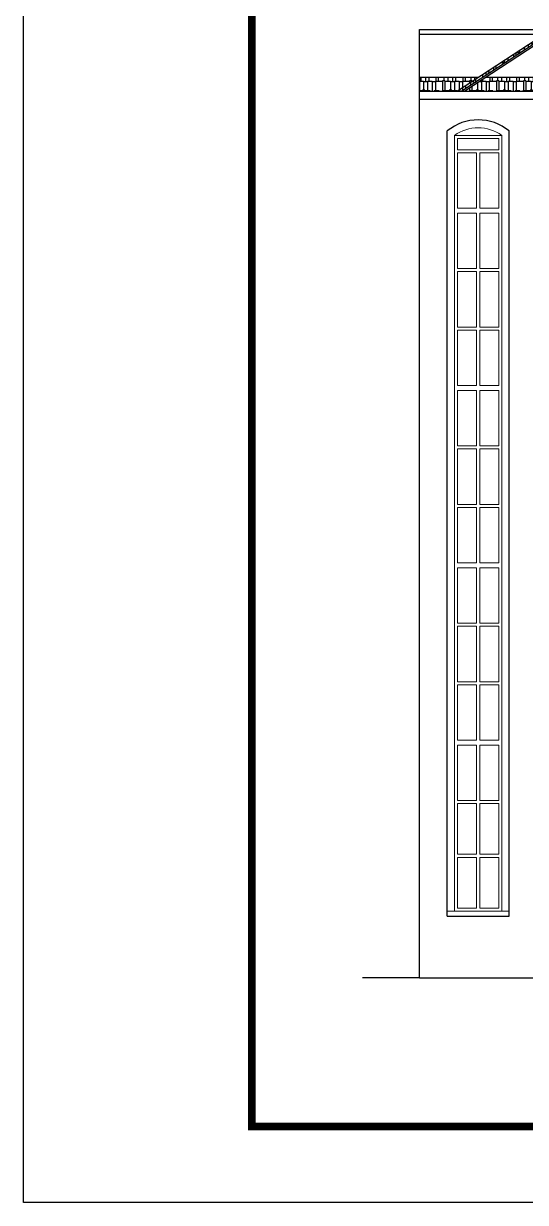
# Model space of a CAD drawing. Header units: inches. Extents: x 3672 to 10975, y -27382 to -746.
# Drawn here: x 3672 to 3989, y -27267 to -26523 of the extents above; entities that cross this region are included whole.
import ezdxf

# ---------------------------------------------------------------- set-up
doc = ezdxf.new("R2010")
doc.units = ezdxf.units.IN
doc.header["$LTSCALE"] = 17
doc.header["$MEASUREMENT"] = 0
doc.layers.add('25 BOT BAR', color=12, linetype='Continuous', lineweight=25)
doc.layers.add('WINDOW FRAME', color=161, linetype='Continuous', lineweight=20)
pattern_1 = [(180, (-9844.4504, -5697.4846), (-12.75, -6), [3, -2.5, 3.5, -1.5, 4.5, -2]), (180, (-9847.4504, -5697.7346), (-12.75, -6), [2.5, -9.5, 2, -3]), (180, (-9853.4504, -5697.1096), (-12.75, -6), [1.5, -15.5]), (270, (-9844.4504, -5697.4846), (4.25, -6), [5.75, -18.25]), (270, (-9847.4504, -5697.4846), (4.25, -6), [5.625, -18.375]), (270, (-9849.9504, -5697.4846), (4.25, -6), [5.25, -18.75]), (270, (-9853.4504, -5697.1096), (4.25, -6), [5.75, -18.25]), (270, (-9854.9504, -5697.1096), (4.25, -6), [5.75, -18.25]), (270, (-9859.4504, -5697.4846), (4.25, -6), [5.5, -18.5])]

msp = doc.modelspace()

# ---------------------------------------------------------------- hatches: boundary and pattern name
at = {"layer": '25 BOT BAR'}
h = msp.add_hatch(dxfattribs=at)
h.set_pattern_fill('AR-RSHKE', color=8, scale=0.5)
h.set_pattern_definition([(0, (-9844.4504, -5697.4846), (12.75, 6), [3, -2.5, 3.5, -1.5, 4.5, -2]), (0, (-9841.4504, -5697.2346), (12.75, 6), [2.5, -9.5, 2, -3]), (0, (-9835.4504, -5697.8596), (12.75, 6), [1.5, -15.5]), (90, (-9844.4504, -5697.4846), (-4.25, 6), [5.75, -18.25]), (90, (-9841.4504, -5697.4846), (-4.25, 6), [5.625, -18.375]), (90, (-9838.9504, -5697.4846), (-4.25, 6), [5.25, -18.75]), (90, (-9835.4504, -5697.8596), (-4.25, 6), [5.75, -18.25]), (90, (-9833.9504, -5697.8596), (-4.25, 6), [5.75, -18.25]), (90, (-9829.4504, -5697.4846), (-4.25, 6), [5.5, -18.5])])
h.paths.add_polyline_path([(4000.78, -26529.6), (3945.78, -26565.6), (3948.52, -26565.6), (4000.78, -26531.39), (4053.04, -26565.6), (4055.78, -26565.6)])
h = msp.add_hatch(dxfattribs=at)
h.set_pattern_fill('AR-RSHKE', color=8, scale=0.5, angle=180)
h.set_pattern_definition(pattern_1)
h.paths.add_polyline_path([(3958.96, -26556.97), (3921.78, -26556.97), (3921.78, -26565.6), (3945.78, -26565.6)])
h = msp.add_hatch(dxfattribs=at)
h.set_pattern_fill('AR-RSHKE', color=8, scale=0.5, angle=180)
h.set_pattern_definition(pattern_1)
h.paths.add_polyline_path([(4051.22, -26565.6), (4038.04, -26556.97), (3963.53, -26556.97), (3950.35, -26565.6)])

# ---------------------------------------------------------------- linework, layer by layer
msp.add_lwpolyline([(3671.9, -27267.47), (3671.9, -25022.43), (6846.71, -25022.43), (6846.71, -27267.47)], close=True)
at = {"const_width": 4.8}
msp.add_lwpolyline([(6798.71, -27219.47), (6798.71, -25070.43), (3815.9, -25070.43), (3815.9, -27219.47)], close=True, dxfattribs=at)
at = {"layer": '25 BOT BAR'}
for p, q in [((3921.78, -26526.6), (4265.27, -26526.6)), ((3921.78, -26565.6), (3921.78, -26526.6)), ((3921.78, -26529.6), (4265.27, -26529.6)), ((4000.78, -26529.6), (3945.78, -26565.6)), ((4000.78, -26531.39), (3948.52, -26565.6)), ((4000.78, -26532.58), (3950.35, -26565.6)), ((3921.78, -26677.6), (3921.78, -26565.6)), ((3921.78, -26565.6), (4265.27, -26565.6)), ((3921.78, -26570.6), (4265.27, -26570.6)), ((3939.28, -27086.6), (3939.28, -26590.75)), ((3978.28, -27086.6), (3978.28, -26590.75)), ((3921.78, -26789.6), (3921.78, -26677.6)), ((3921.78, -26901.6), (3921.78, -26789.6)), ((3921.78, -27013.6), (3921.78, -26901.6)), ((3921.78, -27125.6), (3921.78, -27013.6)), ((3939.28, -27086.6), (3978.28, -27086.6)), ((3921.78, -27125.6), (3885.78, -27125.6)), ((3921.78, -27125.6), (4381.78, -27125.6))]:
    msp.add_line(p, q, dxfattribs=at)
for points in [[(3921.78, -26556.97), (3921.78, -26565.6), (3945.78, -26565.6)], [(3921.78, -26565.6), (4118.78, -26565.6), (4106.78, -26556.97), (4042.61, -26556.97)], [(3958.96, -26556.97), (3921.78, -26556.97)], [(4038.04, -26556.97), (3963.53, -26556.97)]]:
    msp.add_lwpolyline(points, dxfattribs=at)
msp.add_arc((3958.78, -26614.42), 30.66, 50.50633, 129.49367, dxfattribs=at)
at = {"layer": 'WINDOW FRAME'}
for p, q in [((3943.78, -27083.6), (3943.78, -26593.6)), ((3943.78, -26593.6), (3973.78, -26593.6)), ((3973.78, -27083.6), (3973.78, -26593.6)), ((3945.78, -26602.6), (3945.78, -26595.6)), ((3945.78, -26595.6), (3971.78, -26595.6)), ((3971.78, -26602.6), (3971.78, -26595.6)), ((3971.78, -26602.6), (3945.78, -26602.6)), ((3945.78, -26639.6), (3945.78, -26604.6)), ((3957.78, -26604.6), (3945.78, -26604.6)), ((3957.78, -26604.6), (3957.78, -26639.6)), ((3971.78, -26604.6), (3959.78, -26604.6)), ((3959.78, -26604.6), (3959.78, -26639.6)), ((3971.78, -26639.6), (3971.78, -26604.6)), ((3957.78, -26639.6), (3945.78, -26639.6)), ((3945.78, -26677.6), (3945.78, -26642.6)), ((3957.78, -26642.6), (3945.78, -26642.6)), ((3957.78, -26642.6), (3957.78, -26677.6)), ((3971.78, -26639.6), (3959.78, -26639.6)), ((3971.78, -26642.6), (3959.78, -26642.6)), ((3959.78, -26642.6), (3959.78, -26677.6)), ((3971.78, -26677.6), (3971.78, -26642.6)), ((3957.78, -26677.6), (3945.78, -26677.6)), ((3957.78, -26679.6), (3945.78, -26679.6)), ((3957.78, -26679.6), (3945.78, -26679.6)), ((3945.78, -26714.6), (3945.78, -26679.6)), ((3957.78, -26679.6), (3957.78, -26714.6)), ((3971.78, -26677.6), (3959.78, -26677.6)), ((3971.78, -26679.6), (3959.78, -26679.6)), ((3971.78, -26679.6), (3959.78, -26679.6)), ((3959.78, -26679.6), (3959.78, -26714.6)), ((3971.78, -26714.6), (3971.78, -26679.6)), ((3957.78, -26714.6), (3945.78, -26714.6)), ((3945.78, -26751.6), (3945.78, -26716.6)), ((3957.78, -26716.6), (3945.78, -26716.6)), ((3957.78, -26716.6), (3957.78, -26751.6)), ((3971.78, -26714.6), (3959.78, -26714.6)), ((3971.78, -26716.6), (3959.78, -26716.6)), ((3959.78, -26716.6), (3959.78, -26751.6)), ((3971.78, -26751.6), (3971.78, -26716.6)), ((3957.78, -26751.6), (3945.78, -26751.6)), ((3945.78, -26789.6), (3945.78, -26754.6)), ((3957.78, -26754.6), (3945.78, -26754.6)), ((3957.78, -26754.6), (3957.78, -26789.6)), ((3971.78, -26751.6), (3959.78, -26751.6)), ((3971.78, -26754.6), (3959.78, -26754.6)), ((3959.78, -26754.6), (3959.78, -26789.6)), ((3971.78, -26789.6), (3971.78, -26754.6)), ((3957.78, -26789.6), (3945.78, -26789.6)), ((3945.78, -26826.6), (3945.78, -26791.6)), ((3957.78, -26791.6), (3945.78, -26791.6)), ((3945.78, -26826.6), (3945.78, -26791.6)), ((3957.78, -26791.6), (3945.78, -26791.6)), ((3957.78, -26791.6), (3957.78, -26826.6)), ((3971.78, -26789.6), (3959.78, -26789.6)), ((3971.78, -26791.6), (3959.78, -26791.6)), ((3971.78, -26791.6), (3959.78, -26791.6)), ((3959.78, -26791.6), (3959.78, -26826.6)), ((3971.78, -26826.6), (3971.78, -26791.6)), ((3971.78, -26826.6), (3971.78, -26791.6)), ((3957.78, -26826.6), (3945.78, -26826.6)), ((3945.78, -26863.6), (3945.78, -26828.6)), ((3945.78, -26863.6), (3945.78, -26828.6)), ((3957.78, -26828.6), (3945.78, -26828.6)), ((3957.78, -26828.6), (3957.78, -26863.6)), ((3971.78, -26826.6), (3959.78, -26826.6)), ((3971.78, -26828.6), (3959.78, -26828.6)), ((3959.78, -26828.6), (3959.78, -26863.6)), ((3971.78, -26863.6), (3971.78, -26828.6)), ((3971.78, -26863.6), (3971.78, -26828.6)), ((3957.78, -26863.6), (3945.78, -26863.6)), ((3945.78, -26901.6), (3945.78, -26866.6)), ((3945.78, -26901.6), (3945.78, -26866.6)), ((3957.78, -26866.6), (3945.78, -26866.6)), ((3957.78, -26866.6), (3957.78, -26901.6)), ((3971.78, -26863.6), (3959.78, -26863.6)), ((3971.78, -26866.6), (3959.78, -26866.6)), ((3959.78, -26866.6), (3959.78, -26901.6)), ((3971.78, -26901.6), (3971.78, -26866.6)), ((3971.78, -26901.6), (3971.78, -26866.6)), ((3957.78, -26901.6), (3945.78, -26901.6)), ((3945.78, -26938.6), (3945.78, -26903.6)), ((3957.78, -26903.6), (3945.78, -26903.6)), ((3957.78, -26903.6), (3957.78, -26938.6)), ((3971.78, -26901.6), (3959.78, -26901.6)), ((3971.78, -26903.6), (3959.78, -26903.6)), ((3959.78, -26903.6), (3959.78, -26938.6)), ((3971.78, -26938.6), (3971.78, -26903.6)), ((3957.78, -26938.6), (3945.78, -26938.6)), ((3945.78, -26975.6), (3945.78, -26940.6)), ((3957.78, -26940.6), (3945.78, -26940.6)), ((3957.78, -26940.6), (3957.78, -26975.6)), ((3971.78, -26938.6), (3959.78, -26938.6)), ((3971.78, -26940.6), (3959.78, -26940.6)), ((3959.78, -26940.6), (3959.78, -26975.6)), ((3971.78, -26975.6), (3971.78, -26940.6)), ((3957.78, -26975.6), (3945.78, -26975.6)), ((3945.78, -27013.6), (3945.78, -26978.6)), ((3957.78, -26978.6), (3945.78, -26978.6)), ((3957.78, -26978.6), (3957.78, -27013.6)), ((3971.78, -26975.6), (3959.78, -26975.6)), ((3971.78, -26978.6), (3959.78, -26978.6)), ((3959.78, -26978.6), (3959.78, -27013.6)), ((3971.78, -27013.6), (3971.78, -26978.6)), ((3957.78, -27013.6), (3945.78, -27013.6)), ((3945.78, -27047.6), (3945.78, -27015.6)), ((3957.78, -27015.6), (3945.78, -27015.6)), ((3957.78, -27015.6), (3957.78, -27047.6)), ((3971.78, -27013.6), (3959.78, -27013.6)), ((3971.78, -27015.6), (3959.78, -27015.6)), ((3959.78, -27015.6), (3959.78, -27047.6)), ((3971.78, -27047.6), (3971.78, -27015.6)), ((3957.78, -27047.6), (3945.78, -27047.6)), ((3971.78, -27047.6), (3959.78, -27047.6)), ((3945.78, -27081.6), (3945.78, -27049.6)), ((3957.78, -27049.6), (3945.78, -27049.6)), ((3957.78, -27049.6), (3957.78, -27081.6)), ((3959.78, -27049.6), (3959.78, -27081.6)), ((3971.78, -27049.6), (3959.78, -27049.6)), ((3971.78, -27081.6), (3971.78, -27049.6)), ((3939.28, -27083.6), (3978.28, -27083.6)), ((3945.78, -27081.6), (3957.78, -27081.6)), ((3959.78, -27081.6), (3971.78, -27081.6))]:
    msp.add_line(p, q, dxfattribs=at)
msp.add_arc((3958.78, -26614.42), 25.66, 54.22871, 125.77129, dxfattribs=at)

doc.saveas('drawing.dxf')
